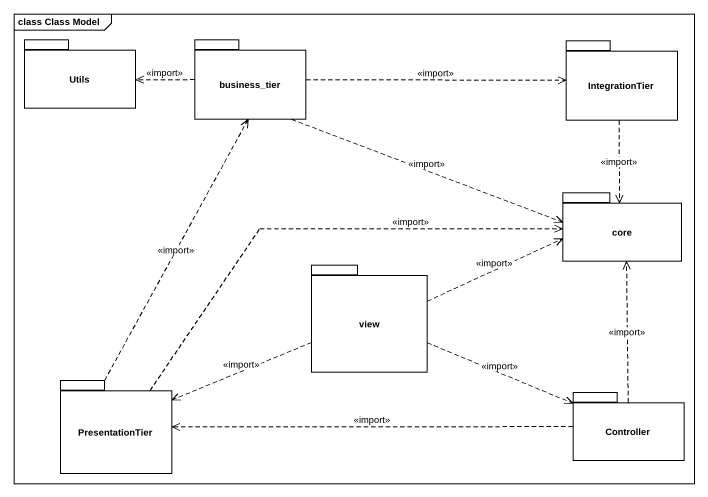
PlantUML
@startuml
mainframe class Class Model
package Utils {
}
package business_tier {
}
package IntegrationTier {
}
package core {
}
package view {
}
package PresentationTier {
}
package Controller {
}
business_tier .left.> Utils : <<import>>
business_tier .right.> IntegrationTier : <<import>>
business_tier .right.> core : <<import>>
IntegrationTier ..> core : <<import>>
view .right.> core : <<import>>
view .left.> PresentationTier : <<import>>
view .right.> Controller : <<import>>
PresentationTier .up.> business_tier : <<import>>
PresentationTier .right.> core : <<import>>
Controller .up.> core : <<import>>
Controller .left.> PresentationTier : <<import>>
@enduml
